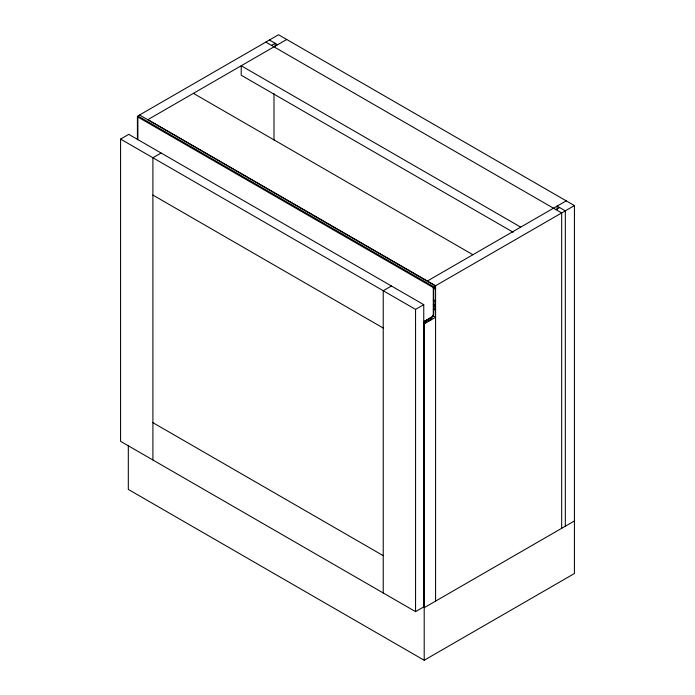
<?xml version="1.0" encoding="UTF-8"?>
<svg xmlns="http://www.w3.org/2000/svg" width="695" height="695" viewBox="0 0 695 695"><rect width="100%" height="100%" fill="white"/><g stroke="black" fill="none" stroke-linecap="round" stroke-linejoin="round"><path stroke-width="1.04" d="M137.419 139.877L137.419 116.751L139.582 115.005L435.583 286.001M139.695 114.91L278.539 34.75L574.426 205.581L574.426 573.523L424.202 660.25L424.202 321.742L431.482 317.016A2.571 1.486 -60 0 0 433.306 313.862L433.306 287.574L435.574 285.932M271.476 45.392L275.124 43.29L275.124 46.539M286.731 39.485L147.887 119.636L435.583 285.741L574.426 205.581M120.574 139.087L128.775 134.352L423.75 304.662L423.75 606.9L415.558 611.626L120.574 441.325L120.574 139.087L415.558 309.388L423.75 304.662M161.092 153.013L152.9 157.748L152.9 459.986M391.424 286.001L383.232 290.727L383.232 592.965M427.39 281.006L566.225 200.846M555.983 209.655L559.631 207.553M433.246 288.069L435.583 288.894M433.246 300.162L435.583 300.978L433.706 299.892M435.131 301.239L435.131 305.444L433.758 306.234L433.758 287.313L435.131 286.522L435.131 289.155M433.246 309.093L435.583 309.918L433.706 308.832M426.478 322.532L426.478 322.002L424.662 323.053L424.662 321.481L431.03 317.797L431.03 319.379L428.754 320.69L426.878 319.604M424.202 323.844L435.583 317.276L432.855 315.695M424.202 607.691L574.426 520.955M269.434 40.006L277.626 44.741M265.794 42.108L561.673 212.939L561.673 528.313M520.711 227.126L241.208 65.764L241.208 75.225L513.205 232.26M193.41 93.356L472.913 254.726M137.879 115.961L433.758 286.792M137.419 116.751L433.306 287.574M433.246 304.367L435.131 305.444M429.154 318.293L431.03 319.379M426.878 320.134L428.754 321.22L428.754 320.69M424.602 320.916L426.478 322.002M152.9 195.069L383.232 328.049M152.9 422.664L383.232 555.653M424.202 660.25L128.314 489.419L128.314 445.443M565.322 526.211L565.322 210.837L557.121 206.102L557.121 209.351M435.583 285.741L435.583 601.114M435.131 310.179L435.131 305.974L433.758 306.764L433.758 314.123A2.571 1.486 -60 0 1 431.942 317.276L431.482 319.639M415.558 309.388L415.558 611.626M273.986 93.443L273.986 140.042M137.879 116.482L137.879 135.403M137.879 135.933L137.879 139.087"/></g></svg>
